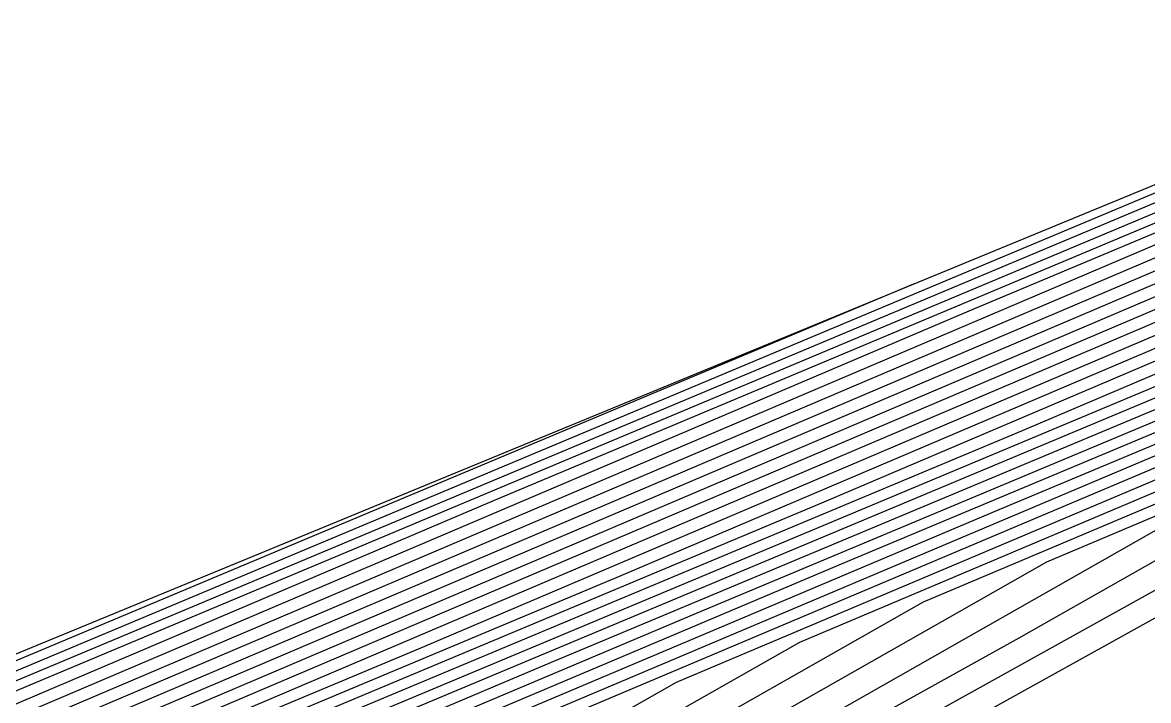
# Model space of a CAD drawing. Header units: metres. Extents: x 419582 to 423558, y 4805372 to 4807539.
# Drawn here: x 420604.52 to 420649.33, y 4805800.73 to 4805827.71 of the extents above; entities that cross this region are included whole.
import ezdxf

# ---------------------------------------------------------------- set-up
doc = ezdxf.new("R2010")
doc.units = ezdxf.units.M
for name, color, linetype in [('C-TINN-BNDY', 110, 'Continuous'), ('C-TOPO-MAJR', 9, 'Continuous'), ('C-TOPO-MINR', 8, 'Continuous')]:
    doc.layers.add(name, color=color, linetype=linetype)

msp = doc.modelspace()

# ---------------------------------------------------------------- linework, layer by layer
at = {"layer": 'C-TINN-BNDY', "color": 110, "linetype": 'Continuous', "lineweight": -3, "flags": 128}
msp.add_lwpolyline([(420443.91, 4805743.65), (420493.5, 4805756.98), (420768.14, 4805870.08), (420831.32, 4805906.4), (420889.42, 4805941.39), (420915.5, 4805955.6), (420955.73, 4805979.34), (420991.65, 4805999.26), (421029.07, 4806020.62), (421150.43, 4806089.34), (421193.45, 4806114.76), (421316.74, 4806181.07)], dxfattribs=at)
at = {"layer": 'C-TOPO-MAJR', "color": 9, "linetype": 'Continuous', "lineweight": -3, "flags": 128}
for points, elevation in [([(420767.618, 4805862.096), (420764.728, 4805862.268), (420764.631, 4805862.341), (420764.631, 4805862.39), (420764.542, 4805862.386), (420764.403, 4805862.525), (420764.274, 4805862.587), (420764.211, 4805862.524), (420764.148, 4805862.461), (420764.067, 4805862.585), (420760.637, 4805863.794), (420759.605, 4805864.152), (420759.445, 4805864.305), (420759.495, 4805864.355), (420759.545, 4805864.405), (420759.94, 4805864.837), (420679.966, 4805831.275), (420572.381, 4805785.479), (420552.982, 4805777.355)], 1670), ([(420742.105, 4805859.359), (420585.505, 4805793.638), (420532.421, 4805771.042), (420522.85, 4805767.033), (420517.445, 4805764.75), (420509.975, 4805760.506), (420506.301, 4805755.407), (420506.249, 4805755.355), (420506.197, 4805755.302), (420506.197, 4805755.112), (420508.468, 4805746.03), (420508.575, 4805745.923), (420509.957, 4805740.178), (420511.213, 4805739.099), (420511.213, 4805738.901), (420511.314, 4805738.8), (420512.256, 4805731.718), (420514.469, 4805727.7), (420514.562, 4805727.608), (420514.562, 4805727.392), (420515.961, 4805723.388), (420516.039, 4805723.31), (420516.808, 4805722.7), (420532.812, 4805724.391)], 1665), ([(420749.556, 4805858.324), (420612.341, 4805799.915), (420583.115, 4805787.677), (420566.612, 4805780.704), (420543.805, 4805767.746)], 1675), ([(420734.936, 4805849.528), (420652.301, 4805814.352), (420613.248, 4805797.999), (420591.196, 4805788.681), (420560.721, 4805771.366), (420559.089, 4805769.102), (420559.012, 4805769.025), (420558.936, 4805768.949), (420551.049, 4805753.25)], 1680), ([(420720.315, 4805840.731), (420692.261, 4805828.789), (420643.381, 4805808.321), (420615.78, 4805796.658), (420584.853, 4805779.087), (420581.703, 4805777.338), (420580.618, 4805776.638), (420574.549, 4805773.599), (420574.523, 4805773.573), (420574.498, 4805773.547), (420574.498, 4805773.251), (420574.549, 4805773.199), (420566.803, 4805758.851), (420566.803, 4805758.568), (420565.779, 4805752.995), (420564.717, 4805741.213), (420564.717, 4805740.858), (420564.74, 4805740.835), (420564.575, 4805740.278), (420565.322, 4805739.774), (420571.272, 4805735.898), (420572.636, 4805734.815), (420581.483, 4805735.75)], 1685), ([(420704.25, 4805831.513), (420673.514, 4805818.643), (420640.364, 4805804.636), (420621.928, 4805794.161), (420609.98, 4805787.528), (420605.864, 4805784.872), (420582.844, 4805773.345), (420582.746, 4805773.247), (420582.647, 4805773.148), (420582.647, 4805773.142), (420582.844, 4805772.945), (420582.692, 4805772.664), (420582.692, 4805772.658), (420579.229, 4805753.818), (420578.528, 4805746.032), (420578.528, 4805745.797), (420578.61, 4805745.715), (420578.001, 4805743.658), (420580.759, 4805741.8), (420585.505, 4805738.708), (420586.593, 4805737.844), (420593.651, 4805738.59)], 1690), ([(420694.213, 4805819.686), (420690.379, 4805821.275), (420690.241, 4805821.413), (420685.844, 4805821.376), (420685.901, 4805821.433), (420685.958, 4805821.49), (420664.948, 4805812.613), (420659.002, 4805809.235), (420638.256, 4805797.718), (420631.11, 4805793.105), (420628.524, 4805791.811), (420628.435, 4805791.722), (420600.436, 4805777.562)], 1695)]:
    msp.add_lwpolyline(points, dxfattribs=dict(at, elevation=elevation))
at = {"layer": 'C-TOPO-MINR', "color": 8, "linetype": 'Continuous', "lineweight": -3, "flags": 128}
for points, elevation in [([(420767.245, 4805869.508), (420604.397, 4805801.165), (420540.413, 4805773.929), (420528.876, 4805769.098), (420522.361, 4805766.345), (420513.358, 4805761.23), (420508.93, 4805755.084), (420508.867, 4805755.021), (420508.804, 4805754.958), (420508.804, 4805754.811), (420510.562, 4805747.783), (420510.689, 4805747.656), (420512.346, 4805740.769), (420513.374, 4805739.885), (420513.374, 4805739.723), (420513.493, 4805739.604), (420514.264, 4805733.808), (420516.858, 4805729.098), (420516.966, 4805728.99), (420516.966, 4805728.806), (420518.607, 4805724.112), (420518.698, 4805724.021), (420519.6, 4805723.305), (420535.246, 4805724.959)], 1666), ([(420765.419, 4805868.34), (420623.289, 4805808.693), (420548.405, 4805776.816), (420534.903, 4805771.162), (420527.278, 4805767.941), (420516.741, 4805761.954), (420511.559, 4805754.761), (420511.485, 4805754.688), (420511.411, 4805754.614), (420511.411, 4805754.509), (420512.655, 4805749.537), (420512.803, 4805749.388), (420514.735, 4805741.359), (420515.535, 4805740.671), (420515.535, 4805740.545), (420515.672, 4805740.408), (420516.272, 4805735.897), (420519.247, 4805730.495), (420519.371, 4805730.371), (420519.371, 4805730.219), (420521.252, 4805724.837), (420521.357, 4805724.732), (420522.391, 4805723.911), (420537.68, 4805725.527)], 1667), ([(420767.024, 4805864.94), (420765.216, 4805865.339), (420764.85, 4805865.396), (420764.755, 4805865.491), (420764.755, 4805865.7), (420764.802, 4805865.748), (420764.555, 4805865.854), (420764.469, 4805865.768), (420764.383, 4805865.682), (420763.085, 4805866.132), (420762.841, 4805866.365), (420762.917, 4805866.44), (420762.993, 4805866.516), (420763.592, 4805867.173), (420642.182, 4805816.22), (420556.397, 4805779.704), (420540.929, 4805773.227)], 1668), ([(420766.097, 4805863.63), (420764.892, 4805863.768), (420764.822, 4805863.786), (420764.679, 4805863.929), (420764.651, 4805863.901), (420764.622, 4805863.872), (420764.318, 4805863.925), (420764.169, 4805864.154), (420762.644, 4805864.692), (420761.345, 4805865.142), (420761.143, 4805865.335), (420761.206, 4805865.398), (420761.269, 4805865.461), (420761.766, 4805866.005), (420661.074, 4805823.747), (420564.389, 4805782.591), (420546.956, 4805775.291)], 1669), ([(420765.747, 4805861.024), (420765.03, 4805861.066), (420764.323, 4805861.594), (420764.323, 4805861.951), (420764.271, 4805861.949), (420764.253, 4805861.931), (420764.235, 4805861.913), (420764.271, 4805861.877), (420764.271, 4805861.549), (420764.189, 4805861.795), (420764.153, 4805861.831), (420764.071, 4805861.749), (420761.993, 4805861.711), (420758.63, 4805862.897), (420757.866, 4805863.162), (420757.747, 4805863.275), (420757.784, 4805863.312), (420757.821, 4805863.349), (420758.113, 4805863.67), (420698.858, 4805838.802), (420580.373, 4805788.366), (420559.009, 4805779.42), (420546.945, 4805774.322)], 1671), ([(420765.743, 4805859.241), (420765.283, 4805859.033), (420765.15, 4805859.167), (420765.117, 4805859.133), (420765.083, 4805859.1), (420764.552, 4805859.614), (420763.846, 4805860.041), (420763.82, 4805860.015), (420763.793, 4805859.988), (420760.542, 4805861.134), (420760.542, 4805861.26), (420758.81, 4805861.228), (420756.623, 4805861.999), (420756.126, 4805862.172), (420756.049, 4805862.245), (420756.073, 4805862.27), (420756.097, 4805862.294), (420756.287, 4805862.502), (420717.75, 4805846.329), (420588.365, 4805791.253), (420565.036, 4805781.484), (420551.862, 4805775.918)], 1672), ([(420765.663, 4805857.407), (420765.265, 4805857.338), (420765.24, 4805857.312), (420765.215, 4805857.287), (420765.002, 4805857.344), (420764.831, 4805857.515), (420764.711, 4805857.437), (420763.574, 4805858.124), (420763.517, 4805858.067), (420763.46, 4805858.01), (420756.428, 4805860.486), (420756.428, 4805860.76), (420755.627, 4805860.745), (420754.616, 4805861.102), (420754.386, 4805861.181), (420754.35, 4805861.216), (420754.362, 4805861.227), (420754.373, 4805861.238), (420754.461, 4805861.334), (420736.643, 4805853.857), (420596.357, 4805794.141), (420571.062, 4805783.548), (420556.779, 4805777.513), (420537.039, 4805766.298)], 1673), ([(420752.481, 4805860.084), (420604.349, 4805797.028), (420577.089, 4805785.613), (420561.696, 4805779.109), (420540.422, 4805767.022)], 1674), ([(420746.632, 4805856.565), (420620.333, 4805802.803), (420589.142, 4805789.742), (420571.529, 4805782.3), (420547.188, 4805768.47)], 1676), ([(420743.708, 4805854.806), (420628.325, 4805805.69), (420595.169, 4805791.806), (420576.446, 4805783.895), (420550.571, 4805769.194)], 1677), ([(420740.784, 4805853.046), (420636.317, 4805808.578), (420601.195, 4805793.87), (420581.363, 4805785.49), (420553.954, 4805769.918), (420551.307, 4805766.243)], 1678), ([(420737.86, 4805851.287), (420644.309, 4805811.465), (420607.222, 4805795.935), (420586.28, 4805787.086), (420557.338, 4805770.642), (420555.198, 4805767.673), (420555.128, 4805767.603), (420555.059, 4805767.534), (420547.918, 4805753.319)], 1679), ([(420732.012, 4805847.769), (420660.293, 4805817.24), (420619.275, 4805800.063), (420596.113, 4805790.277), (420564.104, 4805772.09), (420562.98, 4805770.531), (420562.896, 4805770.447), (420562.812, 4805770.363), (420554.181, 4805753.181), (420554.095, 4805753.095), (420554.009, 4805753.009), (420554.954, 4805751.557), (420553.984, 4805740.207), (420554.843, 4805737.082), (420554.996, 4805736.929), (420554.996, 4805736.835), (420559.885, 4805733.65), (420561.471, 4805732.392), (420571.749, 4805733.478)], 1681), ([(420729.087, 4805846.009), (420668.285, 4805820.127), (420625.302, 4805802.128), (420601.03, 4805791.872), (420567.487, 4805772.814), (420566.872, 4805771.961), (420566.78, 4805771.869), (420566.689, 4805771.778), (420557.312, 4805753.112), (420557.219, 4805753.019), (420557.125, 4805752.925), (420557.573, 4805752.237), (420556.505, 4805739.746), (420556.963, 4805738.081), (420557.138, 4805737.906), (420557.138, 4805737.856), (420562.732, 4805734.212), (420564.262, 4805732.998), (420574.182, 4805734.046)], 1682), ([(420726.163, 4805844.25), (420676.277, 4805823.015), (420631.328, 4805804.192), (420605.947, 4805793.468), (420570.87, 4805773.538), (420570.763, 4805773.39), (420570.664, 4805773.291), (420570.566, 4805773.193), (420563.759, 4805759.644), (420563.824, 4805759.579), (420560.448, 4805753.326), (420560.448, 4805752.932), (420560.399, 4805752.666), (420559.901, 4805747.138), (420559.784, 4805747.254), (420559.742, 4805747.213), (420559.701, 4805747.171), (420559.027, 4805739.285), (420559.083, 4805739.08), (420559.28, 4805738.883), (420559.28, 4805738.877), (420565.579, 4805734.774), (420567.053, 4805733.604), (420576.616, 4805734.614)], 1683), ([(420723.239, 4805842.491), (420684.269, 4805825.902), (420637.355, 4805806.257), (420610.864, 4805795.063), (420577.438, 4805776.072), (420576.048, 4805775.3), (420575.569, 4805774.991), (420572.891, 4805773.65), (420572.879, 4805773.638), (420572.868, 4805773.627), (420572.868, 4805773.273), (420572.891, 4805773.25), (420563.626, 4805756.089), (420563.626, 4805755.75), (420563.089, 4805752.831), (420561.955, 4805740.249), (420561.955, 4805739.87), (420561.966, 4805739.859), (420561.889, 4805739.601), (420562.235, 4805739.368), (420568.425, 4805735.336), (420569.845, 4805734.209), (420579.05, 4805735.182)], 1684), ([(420691.057, 4805838.336), (420566.613, 4805786.111), (420524.429, 4805768.154), (420516.823, 4805764.969), (420512.528, 4805763.154), (420506.592, 4805759.782), (420503.673, 4805755.73), (420503.631, 4805755.689), (420503.589, 4805755.647), (420503.589, 4805755.414), (420506.375, 4805744.276), (420506.461, 4805744.191), (420507.568, 4805739.588), (420509.052, 4805738.313), (420509.052, 4805738.079), (420509.135, 4805737.996), (420510.248, 4805729.629), (420512.081, 4805726.303), (420512.157, 4805726.226), (420512.157, 4805725.979), (420513.315, 4805722.664), (420513.38, 4805722.599), (420514.017, 4805722.094), (420530.379, 4805723.823)], 1664), ([(420711.287, 4805835.379), (420661.461, 4805814.514), (420630.531, 4805801.445), (420607.098, 4805788.131), (420598.669, 4805783.452), (420595.766, 4805781.578), (420579.526, 4805773.447), (420579.457, 4805773.377), (420579.387, 4805773.308), (420579.387, 4805773.186), (420579.526, 4805773.047), (420576.337, 4805767.139), (420576.337, 4805767.022), (420573.849, 4805753.489), (420573.004, 4805744.104), (420573.004, 4805743.821), (420573.062, 4805743.763), (420572.631, 4805742.306), (420574.584, 4805740.989), (420579.812, 4805737.584), (420581.011, 4805736.632), (420588.784, 4805737.454)], 1688), ([(420708.245, 4805834.564), (420655.435, 4805812.45), (420625.614, 4805799.849), (420599.683, 4805785.116), (420593.014, 4805781.414), (420590.716, 4805779.931), (420577.867, 4805773.497), (420577.812, 4805773.442), (420577.757, 4805773.387), (420577.757, 4805773.207), (420577.867, 4805773.097), (420573.159, 4805764.376), (420573.159, 4805764.204), (420571.159, 4805753.324), (420570.242, 4805743.14), (420570.242, 4805742.833), (420570.288, 4805742.787), (420569.945, 4805741.63), (420571.497, 4805740.584), (420576.965, 4805737.022), (420578.219, 4805736.027), (420586.35, 4805736.886)], 1687), ([(420707.768, 4805833.446), (420667.488, 4805816.578), (420635.447, 4805803.04), (420614.513, 4805791.146), (420604.324, 4805785.49), (420600.815, 4805783.225), (420581.185, 4805773.396), (420581.101, 4805773.312), (420581.017, 4805773.228), (420581.017, 4805773.164), (420581.185, 4805772.996), (420579.514, 4805769.901), (420579.514, 4805769.84), (420576.539, 4805753.653), (420575.766, 4805745.068), (420575.766, 4805744.809), (420575.836, 4805744.739), (420575.316, 4805742.982), (420577.671, 4805741.394), (420582.658, 4805738.146), (420583.802, 4805737.238), (420591.217, 4805738.022)], 1689), ([(420700.253, 4805831.677), (420649.408, 4805810.385), (420620.697, 4805798.254), (420592.268, 4805782.101), (420587.358, 4805779.376), (420585.667, 4805778.285), (420576.208, 4805773.548), (420576.168, 4805773.508), (420576.127, 4805773.467), (420576.127, 4805773.229), (420576.208, 4805773.148), (420569.981, 4805761.614), (420569.981, 4805761.386), (420568.469, 4805753.16), (420567.479, 4805742.177), (420567.479, 4805741.846), (420567.514, 4805741.811), (420567.26, 4805740.954), (420568.41, 4805740.179), (420574.118, 4805736.46), (420575.428, 4805735.421), (420583.917, 4805736.318)], 1686), ([(420700.731, 4805829.581), (420679.541, 4805820.707), (420645.281, 4805806.231), (420629.343, 4805797.175), (420615.635, 4805789.566), (420610.913, 4805786.518), (420591.37, 4805776.733), (420591.353, 4805776.716), (420586.211, 4805774.116), (420586.201, 4805774.106), (420586.192, 4805774.097), (420585.684, 4805773.803), (420585.159, 4805773.338), (420585.252, 4805772.623), (420585.252, 4805772.259), (420585.103, 4805771.304), (420581.919, 4805753.982), (420581.29, 4805746.996)], 1691), ([(420697.213, 4805827.648), (420685.568, 4805822.771), (420650.198, 4805807.827), (420636.758, 4805800.19), (420621.29, 4805791.604), (420615.962, 4805788.165), (420600.658, 4805780.502), (420600.624, 4805780.468), (420589.767, 4805774.977), (420589.747, 4805774.958), (420589.728, 4805774.938), (420588.655, 4805774.316), (420587.546, 4805773.335), (420587.744, 4805771.826), (420587.744, 4805771.501), (420587.429, 4805769.487), (420584.609, 4805754.147), (420584.052, 4805747.96)], 1692), ([(420713.968, 4805823.319), (420694.145, 4805825.432), (420694.145, 4805825.805), (420694.131, 4805825.818), (420693.686, 4805825.707), (420693.69, 4805825.711), (420693.694, 4805825.715), (420691.594, 4805824.836), (420655.115, 4805809.422), (420644.172, 4805803.205), (420626.946, 4805793.642), (420621.012, 4805789.812), (420609.947, 4805784.272), (420609.894, 4805784.219), (420593.323, 4805775.839)], 1693), ([(420707.144, 4805820.99), (420693.487, 4805822.61), (420691.807, 4805823.306), (420691.634, 4805823.479), (420689.707, 4805823.463), (420689.788, 4805823.544), (420689.869, 4805823.625), (420660.031, 4805811.017), (420651.587, 4805806.22), (420632.601, 4805795.68), (420626.061, 4805791.459), (420619.235, 4805788.041), (420619.165, 4805787.97), (420596.879, 4805776.701)], 1694), ([(420640.009, 4805817.314), (420547.721, 4805778.583), (420516.437, 4805765.267), (420510.796, 4805762.905), (420507.611, 4805761.559), (420503.209, 4805759.058), (420501.044, 4805756.053), (420501.013, 4805756.022), (420500.982, 4805755.991), (420500.982, 4805755.715), (420504.282, 4805742.523), (420504.346, 4805742.459), (420505.179, 4805738.998), (420506.891, 4805737.527), (420506.891, 4805737.257), (420506.956, 4805737.192), (420508.24, 4805727.54), (420509.692, 4805724.905), (420509.752, 4805724.844), (420509.752, 4805724.565), (420510.67, 4805721.939), (420510.721, 4805721.888), (420511.225, 4805721.488), (420527.945, 4805723.255)], 1663)]:
    msp.add_lwpolyline(points, dxfattribs=dict(at, elevation=elevation))

doc.saveas('drawing.dxf')
